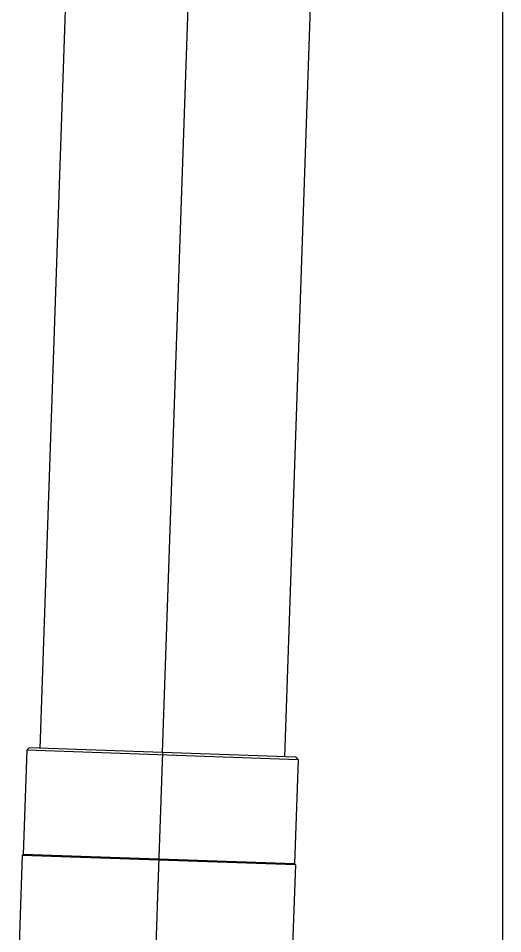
# Model space of a CAD drawing. Header units: millimetres. Extents: x -1292 to 2253, y 326 to 453.
# Drawn here: x 2097.3997 to 2097.4987, y 357.1631 to 357.3503 of the extents above; entities that cross this region are included whole.
import ezdxf

# ---------------------------------------------------------------- set-up
doc = ezdxf.new("R2010")
doc.units = ezdxf.units.MM
doc.header["$LTSCALE"] = 0.5
doc.linetypes.add('HIDDENX2', pattern=[0.75, 0.5, -0.25])
for name, color, linetype in [('-HIDRO', 8, 'Continuous'), ('Eixo', 4, 'HIDDENX2'), ('Esgoto', 5, 'ByLayer')]:
    doc.layers.add(name, color=color, linetype=linetype)

msp = doc.modelspace()

# ---------------------------------------------------------------- linework, layer by layer
at = {"layer": '-HIDRO', "ltscale": 0.05}
msp.add_line((2097.49874, 355.77117), (2097.49874, 357.52117), dxfattribs=at)
at = {"layer": 'Eixo'}
for p, q in [((2097.42921, 357.20018), (2097.45954, 358.08622)), ((2097.42921, 357.20018), (2097.42813, 357.16895)), ((2097.42839, 357.1767), (2097.42572, 357.09957)), ((2097.42839, 357.1767), (2097.42813, 357.16895))]:
    msp.add_line(p, q, dxfattribs=at)
at = {"layer": 'Esgoto', "color": 2}
for p, q in [((2097.40146, 357.20066), (2097.40072, 357.17936)), ((2097.40197, 357.20113), (2097.40146, 357.20066)), ((2097.45692, 357.19873), (2097.40146, 357.20066)), ((2097.45644, 357.19924), (2097.40197, 357.20113)), ((2097.45692, 357.19873), (2097.45619, 357.17744)), ((2097.45644, 357.19924), (2097.45692, 357.19873)), ((2097.40051, 357.17917), (2097.39973, 357.15653)), ((2097.40072, 357.17936), (2097.40051, 357.17917)), ((2097.45638, 357.17723), (2097.40051, 357.17917)), ((2097.45619, 357.17744), (2097.40072, 357.17936)), ((2097.45638, 357.17723), (2097.45559, 357.15459)), ((2097.45619, 357.17744), (2097.45638, 357.17723))]:
    msp.add_line(p, q, dxfattribs=at)
at = {"layer": 'Esgoto', "color": 3}
for points in [[(2097.40422, 357.20104, 0), (2097.43456, 358.08708, 0)], [(2097.45419, 357.19933, 0), (2097.48453, 358.08537, 0)]]:
    msp.add_polyline3d(points, dxfattribs=at)

doc.saveas('drawing.dxf')
